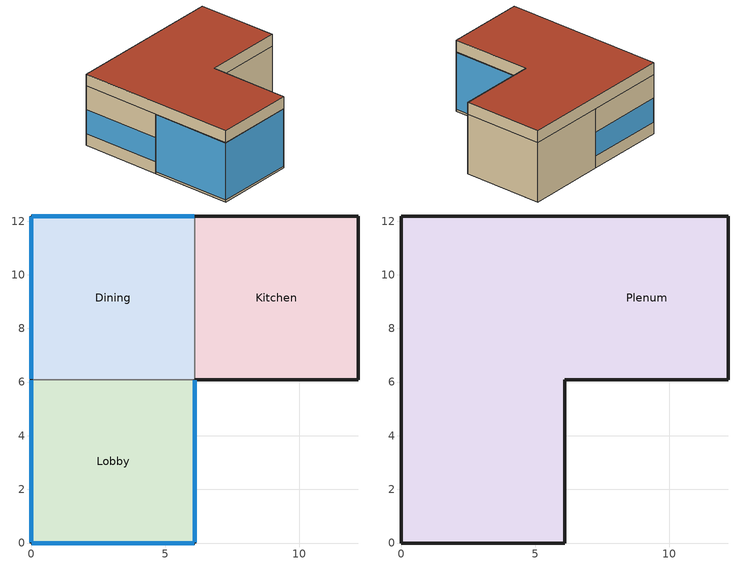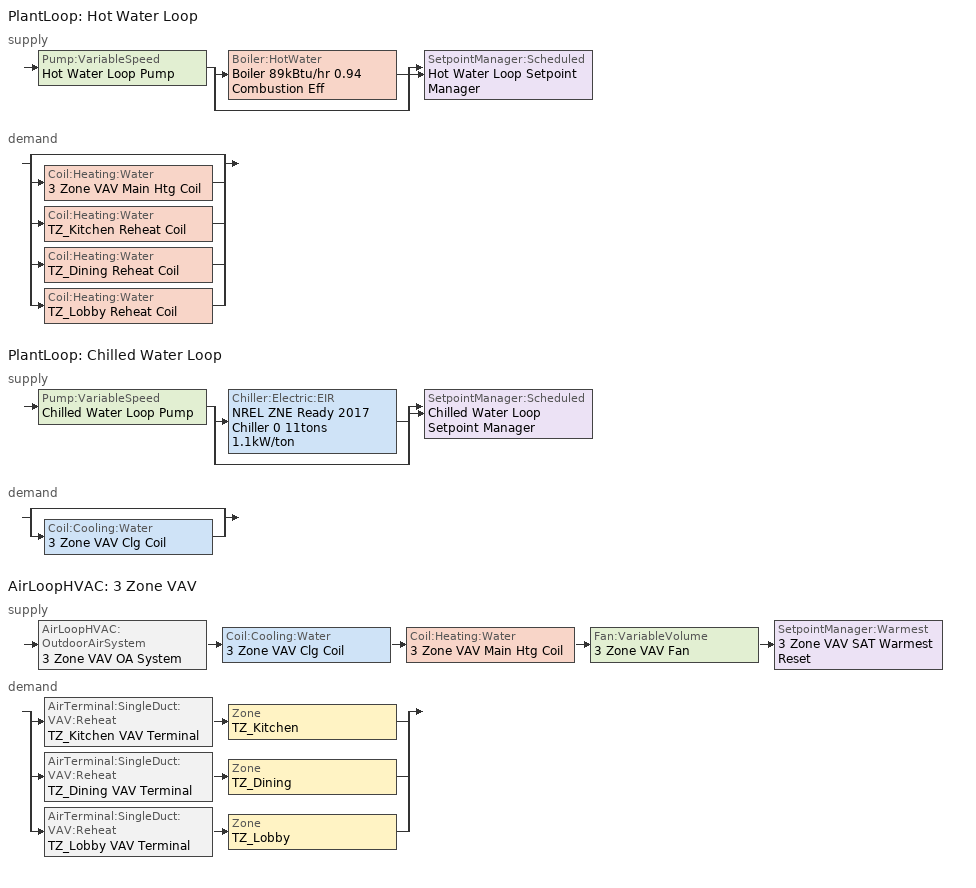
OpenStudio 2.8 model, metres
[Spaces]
Lobby
 floor ground: 6.1,6.1 6.1,0 0,0 0,6.1 z0
 wall outside: 0,6.1 0,0 6.1,0 6.1,6.1 z0:4.57
 wall to Dining: 6.1,6.1 0,6.1 z0:4.57
 window: 0,6.07 0,0.03 / 0.03,0 6.07,0 / 6.1,0.03 6.1,6.07 z0.15:4.53
Dining
 floor ground: 6.1,12.19 6.1,6.1 0,6.1 0,12.19 z0
 wall outside: 6.1,12.19 0,12.19 0,6.1 z0:4.57
 wall to Kitchen: 6.1,6.1 6.1,12.19 z0:4.57
 window: 0,12.17 0,6.12 / 6.07,12.19 0.03,12.19 z0.91:2.76
Kitchen
 floor ground: 12.19,12.19 12.19,6.1 6.1,6.1 6.1,12.19 z0
 wall outside: 6.1,6.1 12.19,6.1 12.19,12.19 6.1,12.19 z0:4.57
Plenum
 floor to Kitchen: 12.19,12.19 12.19,6.1 6.1,6.1 6.1,12.19 z4.57
 floor to Lobby: 6.1,6.1 6.1,0 0,0 0,6.1 z4.57
 floor to Dining: 6.1,12.19 6.1,6.1 0,6.1 0,12.19 z4.57
 wall outside: 12.19,6.1 12.19,12.19 0,12.19 0,0 6.1,0 6.1,6.1 12.19,6.1 z4.57:5.49
 roof outside: 6.1,0 6.1,6.1 12.19,6.1 12.19,12.19 0,12.19 0,0 z5.49
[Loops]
PlantLoop 'Hot Water Loop'
 supply: Pump:VariableSpeed 'Hot Water Loop Pump' > split
  | Boiler:HotWater 'Boiler 89kBtu/hr 0.94 Combustion Eff'
  | bypass
  join > SetpointManager:Scheduled 'Hot Water Loop Setpoint Manager'
 demand: split
  | bypass
  | Coil:Heating:Water '3 Zone VAV Main Htg Coil'
  | Coil:Heating:Water 'TZ_Kitchen Reheat Coil'
  | Coil:Heating:Water 'TZ_Dining Reheat Coil'
  | Coil:Heating:Water 'TZ_Lobby Reheat Coil'
PlantLoop 'Chilled Water Loop'
 supply: Pump:VariableSpeed 'Chilled Water Loop Pump' > split
  | Chiller:Electric:EIR 'NREL ZNE Ready 2017    Chiller 0 11tons 1.1kW/ton'
  | bypass
  join > SetpointManager:Scheduled 'Chilled Water Loop Setpoint Manager'
 demand: split
  | bypass
  | Coil:Cooling:Water '3 Zone VAV Clg Coil'
AirLoopHVAC '3 Zone VAV'
 supply: AirLoopHVAC:OutdoorAirSystem '3 Zone VAV OA System' > Coil:Cooling:Water '3 Zone VAV Clg Coil' > Coil:Heating:Water '3 Zone VAV Main Htg Coil' > Fan:VariableVolume '3 Zone VAV Fan' > SetpointManager:Warmest '3 Zone VAV SAT Warmest Reset'
 demand: split
  | AirTerminal:SingleDuct:VAV:Reheat 'TZ_Kitchen VAV Terminal' > Zone 'TZ_Kitchen'
  | AirTerminal:SingleDuct:VAV:Reheat 'TZ_Dining VAV Terminal' > Zone 'TZ_Dining'
  | AirTerminal:SingleDuct:VAV:Reheat 'TZ_Lobby VAV Terminal' > Zone 'TZ_Lobby'
[Building]
GlassBox ASHRAE 169-2006-4A: Default Construction Set=189.1-2009 - CZ3 - Office 1; Standards Building Type=QuickServiceRestaurant
[Site]
Baltimore Blt Washngtn IntL: Latitude {deg}=39.17; Longitude {deg}=-76.68; Time Zone {hr}=-5; Elevation {m}=45
[ClimateZones]
Climate Zone Institution Name 1=ASHRAE; Climate Zone Document Name 1=ANSI/ASHRAE Standard 169; Climate Zone Document Year 1=2006; Climate Zone Value 1=4A; Climate Zone Institution Name 2=CEC; Climate Zone Document Name 2=California Climate Zone Descriptions; Climate Zone Document Year 2=1995
[SizingPeriod:DesignDay] Barometric Pressure {Pa}=100786; Sky Clearness=0; Rain Indicator=0; Snow Indicator=0; Day of Month=21; Daylight Saving Time Indicator=0; Dry-Bulb Temperature Range Modifier Type=DefaultMultipliers
Name | Maximum Dry-Bulb Temperature {C} | Daily Dry-Bulb Temperature Range {deltaC} | Humidity Indicating Conditions at Maximum Dry-Bulb | Wind Speed {m/s} | Wind Direction {deg} | Month | Day Type | Humidity Indicating Type | Solar Model Indicator | ASHRAE Taub | ASHRAE Taud
Baltimore Blt Washngtn IntL Ann Htg 99.6% Condns DB | -10.6 | 0 | -10.6 | 3.9 | 290 | 1 | WinterDesignDay | Wetbulb | ASHRAEClearSky
Baltimore Blt Washngtn IntL Ann Clg .4% Condns DB=>MWB | 34.4 | 10.4 | 23.9 | 4.6 | 280 | 7 | SummerDesignDay | Wetbulb | ASHRAETau | 0.552 | 1.769
Baltimore Blt Washngtn IntL Ann Clg .4% Condns WB=>MDB | 31.4 | 10.4 | 25.6 | 4.6 | 280 | 7 | SummerDesignDay | Wetbulb | ASHRAETau | 0.552 | 1.769
Baltimore Blt Washngtn IntL Ann Clg .4% Condns DP=>MDB | 27.8 | 10.4 | 24 | 4.6 | 280 | 7 | SummerDesignDay | Dewpoint | ASHRAETau | 0.552 | 1.769
Baltimore Blt Washngtn IntL Ann Clg .4% Condns Enth=>MDB | 31.7 | 10.4 | 78700 | 4.6 | 280 | 7 | SummerDesignDay | Enthalpy | ASHRAETau | 0.552 | 1.769
[Construction]
ExtSlabCarpet 4in ClimateZone 1-8: MAT-CC05 4 HW CONCRETE, CP02 CARPET PAD
Interior Floor: F16 Acoustic tile, F05 Ceiling air space resistance, M11 100mm lightweight concrete
Interior Wall: G01a 19mm gypsum board, F04 Wall air space resistance, G01a 19mm gypsum board
Interior Ceiling: M11 100mm lightweight concrete, F05 Ceiling air space resistance, F16 Acoustic tile
Exterior Door: F08 Metal surface, I01 25mm insulation board
Interior Window: Clear 3mm
Interior Door; Interior Partition: G05 25mm wood
ASHRAE 189.1-2009 ExtRoof IEAD ClimateZone 2-5: Roof Membrane, Roof Insulation [21], Metal Decking
ASHRAE 189.1-2009 ExtWall Mass ClimateZone 3: 1IN Stucco, 8IN Concrete HW, Wall Insulation [36], 1/2IN Gypsum
ASHRAE 189.1-2009 ExtWindow ClimateZone 3: Theoretical Glass [202]
[Material] Thermal Absorptance=0.9
Name | Roughness | Thickness {m} | Conductivity {W/m-K} | Density {kg/m3} | Specific Heat {J/kg-K} | Solar Absorptance | Visible Absorptance
MAT-CC05 4 HW CONCRETE | Rough | 0.1016 | 1.311 | 2240 | 836.8 | 0.85 | 0.85
1IN Stucco | Smooth | 0.0253 | 0.6918 | 1858 | 837 | 0.92 | 0.92
8IN Concrete HW | MediumRough | 0.2033 | 1.7296 | 2243 | 837 | 0.65 | 0.65
1/2IN Gypsum | Smooth | 0.0127 | 0.16 | 784.9 | 830 | 0.4 | 0.4
Roof Membrane | VeryRough | 0.0095 | 0.16 | 1121.29 | 1460 | 0.7 | 0.7
Metal Decking | MediumSmooth | 0.0015 | 45.006 | 7680 | 418.4 | 0.6 | 0.6
F16 Acoustic tile | MediumSmooth | 0.0191 | 0.06 | 368 | 590 | 0.3 | 0.3
M11 100mm lightweight concrete | MediumRough | 0.1016 | 0.53 | 1280 | 840 | 0.5 | 0.5
G01a 19mm gypsum board | MediumSmooth | 0.019 | 0.16 | 800 | 1090 | 0.4 | 0.4
F08 Metal surface | Smooth | 0.0008 | 45.28 | 7824 | 500 | 0.7 | 0.7
I01 25mm insulation board | MediumRough | 0.0254 | 0.03 | 43 | 1210 | 0.6 | 0.6
G05 25mm wood | MediumSmooth | 0.0254 | 0.15 | 608 | 1630 | 0.5 | 0.5
Roof Insulation [21] | MediumRough | 0.2105 | 0.049 | 265 | 836.8 | 0.7 | 0.7
Wall Insulation [36] | MediumRough | 0.0566 | 0.0432 | 91 | 837 | 0.5 | 0.5
[Material:NoMass]
CP02 CARPET PAD: Roughness=Smooth; Thermal Resistance {m2-K/W}=0.1; Thermal Absorptance=0.9; Solar Absorptance=0.8; Visible Absorptance=0.8
[Material:AirGap]
Name | Thermal Resistance {m2-K/W}
F05 Ceiling air space resistance | 0.18
F04 Wall air space resistance | 0.15
[WindowMaterial:Glazing] Optical Data Type=SpectralAverage; Thickness {m}=0.003; Back Side Solar Reflectance at Normal Incidence=0; Back Side Visible Reflectance at Normal Incidence=0; Infrared Transmittance at Normal Incidence=0; Dirt Correction Factor for Solar and Visible Transmittance=1; Solar Diffusing=No
Name | Solar Transmittance at Normal Incidence | Front Side Solar Reflectance at Normal Incidence | Visible Transmittance at Normal Incidence | Front Side Visible Reflectance at Normal Incidence | Front Side Infrared Hemispherical Emissivity | Back Side Infrared Hemispherical Emissivity | Conductivity {W/m-K}
Clear 3mm | 0.837 | 0.075 | 0.898 | 0.081 | 0.84 | 0.84 | 0.9
Theoretical Glass [202] | 0.2325 | 0.7175 | 0.3192 | 0.6308 | 0.9 | 0.9 | 0.0192
[WindowMaterial:Blind]
Window Material Blind 1: Slat Width {m}=0.025; Slat Separation {m}=0.01875; Front Side Slat Beam Solar Reflectance=0.5; Back Side Slat Beam Solar Reflectance=0.5; Front Side Slat Diffuse Solar Reflectance=0.5; Back Side Slat Diffuse Solar Reflectance=0.5; Slat Beam Visible Transmittance=0
[DefaultConstructionSet]
189.1-2009 - CZ3 - Office 1: Default Exterior Surface Constructions=Default Surface Constructions 22; Default Interior Surface Constructions=Default Surface Constructions 23; Default Ground Contact Surface Constructions=Default Surface Constructions 24; Default Exterior SubSurface Constructions=Default Sub Surface Constructions 15; Default Interior SubSurface Constructions=Default Sub Surface Constructions 16; Interior Partition Construction=Interior Partition
[DefaultSurfaceConstructions]
Name | Floor Construction | Wall Construction | Roof Ceiling Construction
Default Surface Constructions 22 | ExtSlabCarpet 4in ClimateZone 1-8 | ASHRAE 189.1-2009 ExtWall Mass ClimateZone 3 | ASHRAE 189.1-2009 ExtRoof IEAD ClimateZone 2-5
Default Surface Constructions 23 | Interior Floor | Interior Wall | Interior Ceiling
Default Surface Constructions 24 | ExtSlabCarpet 4in ClimateZone 1-8 | ExtSlabCarpet 4in ClimateZone 1-8 | ExtSlabCarpet 4in ClimateZone 1-8
[DefaultSubSurfaceConstructions]
Name | Fixed Window Construction | Operable Window Construction | Door Construction | Tubular Daylight Dome Construction | Tubular Daylight Diffuser Construction
Default Sub Surface Constructions 15 | ASHRAE 189.1-2009 ExtWindow ClimateZone 3 | ASHRAE 189.1-2009 ExtWindow ClimateZone 3 | Exterior Door | Interior Window | Interior Window
Default Sub Surface Constructions 16 | Interior Window | Interior Window | Interior Door
[DesignSpecification:OutdoorAir] Outdoor Air Method=Sum
Name | Outdoor Air Flow per Person {m3/s-person}
189.1-2009 - Office - Lobby - CZ4-8 Ventilation; 189.1-2009 - QckSrvRest - Kitchen - CZ4-8 Ventilation | 0.00707921
189.1-2009 - QckSrvRest - Dining - CZ4-8 Ventilation | 0.00943895
[ThermostatSetpoint:DualSetpoint]
Name | Heating Setpoint Temperature Schedule | Cooling Setpoint Temperature Schedule
Thermostat Setpoint Dual Setpoint 1; Thermostat Setpoint Dual Setpoint 2 | QuickServiceRestaurant HtgSetp | QuickServiceRestaurant ClgSetp
Thermostat Setpoint Dual Setpoint 3 | Medium Office HtgSetp | Medium Office ClgSetp
[SpaceType]
Name | Default Schedule Set | Design Specification Outdoor Air Object | Standards Building Type | Standards Space Type
189.1-2009 - Office - Lobby - CZ4-8 | 189.1-2009 - Office - Lobby - CZ4-8 Schedule Set | 189.1-2009 - Office - Lobby - CZ4-8 Ventilation | Office | Lobby
189.1-2009 - QckSrvRest - Dining - CZ4-8 | 189.1-2009 - QckSrvRest - Dining - CZ4-8 Schedule Set | 189.1-2009 - QckSrvRest - Dining - CZ4-8 Ventilation | QuickServiceRestaurant | Dining
189.1-2009 - QckSrvRest - Kitchen - CZ4-8 | 189.1-2009 - QckSrvRest - Kitchen - CZ4-8 Schedule Set | 189.1-2009 - QckSrvRest - Kitchen - CZ4-8 Ventilation | QuickServiceRestaurant | Kitchen
Plenum Space Type
[DefaultScheduleSet]
Name | Number of People Schedule | People Activity Level Schedule | Lighting Schedule | Electric Equipment Schedule | Infiltration Schedule | Gas Equipment Schedule
189.1-2009 - Office - Lobby - CZ4-8 Schedule Set | Office Misc Occ | Office Activity | Office Bldg Light | Office Bldg Equip | Office Infil Quarter On
189.1-2009 - QckSrvRest - Dining - CZ4-8 Schedule Set | QuickServiceRestaurant Bldg Occ | QuickServiceRestaurant Activity | QuickServiceRestaurant Bldg Light | QuickServiceRestaurant Bldg Equip | QuickServiceRestaurant Infil Half On
189.1-2009 - QckSrvRest - Kitchen - CZ4-8 Schedule Set | QuickServiceRestaurant Bldg Occ | QuickServiceRestaurant Activity | QuickServiceRestaurant Bldg Light | QuickServiceRestaurant Bldg Equip | QuickServiceRestaurant Infil Half On | QuickServiceRestaurant Gas Equip
[Lights:Definition] Design Level Calculation Method=Watts/Area
Name | Watts per Space Floor Area {W/m2}
189.1-2009 - Office - Lobby - CZ4-8 Lights Definition | 12.5938
189.1-2009 - QckSrvRest - Dining - CZ4-8 Lights Definition | 20.3438
189.1-2009 - QckSrvRest - Kitchen - CZ4-8 Lights Definition | 11.625
[Lights]
Name | Lights Definition | Space or SpaceType | Fraction Replaceable
189.1-2009 - Office - Lobby - CZ4-8 Lights | 189.1-2009 - Office - Lobby - CZ4-8 Lights Definition | 189.1-2009 - Office - Lobby - CZ4-8
189.1-2009 - QckSrvRest - Dining - CZ4-8 Lights | 189.1-2009 - QckSrvRest - Dining - CZ4-8 Lights Definition | 189.1-2009 - QckSrvRest - Dining - CZ4-8 | 1
189.1-2009 - QckSrvRest - Kitchen - CZ4-8 Lights | 189.1-2009 - QckSrvRest - Kitchen - CZ4-8 Lights Definition | 189.1-2009 - QckSrvRest - Kitchen - CZ4-8 | 1
[People:Definition] Number of People Calculation Method=People/Area; Fraction Radiant=0.3
Name | People per Space Floor Area {person/m2}
189.1-2009 - Office - Lobby - CZ4-8 People Definition | 0.107639
189.1-2009 - QckSrvRest - Dining - CZ4-8 People Definition | 0.721182
189.1-2009 - QckSrvRest - Kitchen - CZ4-8 People Definition | 0.0538196
[People]
Name | People Definition | Space or SpaceType | Multiplier
189.1-2009 - Office - Lobby - CZ4-8 People | 189.1-2009 - Office - Lobby - CZ4-8 People Definition | 189.1-2009 - Office - Lobby - CZ4-8
189.1-2009 - QckSrvRest - Dining - CZ4-8 People | 189.1-2009 - QckSrvRest - Dining - CZ4-8 People Definition | 189.1-2009 - QckSrvRest - Dining - CZ4-8 | 1
189.1-2009 - QckSrvRest - Kitchen - CZ4-8 People | 189.1-2009 - QckSrvRest - Kitchen - CZ4-8 People Definition | 189.1-2009 - QckSrvRest - Kitchen - CZ4-8 | 1
[SpaceInfiltration:DesignFlowRate] Design Flow Rate Calculation Method=Flow/ExteriorArea; Flow per Exterior Surface Area {m3/s-m2}=0.000226568
Name | Space or SpaceType
189.1-2009 - Office - Lobby - CZ4-8 Infiltration | 189.1-2009 - Office - Lobby - CZ4-8
189.1-2009 - QckSrvRest - Dining - CZ4-8 Infiltration | 189.1-2009 - QckSrvRest - Dining - CZ4-8
189.1-2009 - QckSrvRest - Kitchen - CZ4-8 Infiltration | 189.1-2009 - QckSrvRest - Kitchen - CZ4-8
[ElectricEquipment:Definition] Design Level Calculation Method=Watts/Area
Name | Watts per Space Floor Area {W/m2}
189.1-2009 - Office - Lobby - CZ4-8 Electric Equipment Definition | 0.753474
189.1-2009 - QckSrvRest - Dining - CZ4-8 Electric Equipment Definition | 94.0766
189.1-2009 - QckSrvRest - Kitchen - CZ4-8 Electric Equipment Definition | 219.584
[ElectricEquipment]
Name | Electric Equipment Definition | Space or SpaceType
189.1-2009 - Office - Lobby - CZ4-8 Electric Equipment | 189.1-2009 - Office - Lobby - CZ4-8 Electric Equipment Definition | 189.1-2009 - Office - Lobby - CZ4-8
189.1-2009 - QckSrvRest - Dining - CZ4-8 Electric Equipment | 189.1-2009 - QckSrvRest - Dining - CZ4-8 Electric Equipment Definition | 189.1-2009 - QckSrvRest - Dining - CZ4-8
189.1-2009 - QckSrvRest - Kitchen - CZ4-8 Electric Equipment | 189.1-2009 - QckSrvRest - Kitchen - CZ4-8 Electric Equipment Definition | 189.1-2009 - QckSrvRest - Kitchen - CZ4-8
[ShadingControl]
Shading Control 1: Shading Type=InteriorBlind; Shading Device Material=Window Material Blind 1
[BuildingStory] Nominal Z Coordinate {m}=0
Name | Nominal Floor to Floor Height {m}
Building Story 1 | 4.572
Building Story 2 | 0.9144
[Space]
Name | Space Type | Building Story | Thermal Zone | Part of Total Floor Area
Lobby | 189.1-2009 - Office - Lobby - CZ4-8 | Building Story 1 | TZ_Lobby
Dining | 189.1-2009 - QckSrvRest - Dining - CZ4-8 | Building Story 1 | TZ_Dining
Kitchen | 189.1-2009 - QckSrvRest - Kitchen - CZ4-8 | Building Story 1 | TZ_Kitchen
Plenum | Plenum Space Type | Building Story 2 | TZ_Plenum | No
[GasEquipment:Definition]
189.1-2009 - QckSrvRest - Kitchen - CZ4-8 Gas Equipment Definition: Design Level Calculation Method=Watts/Area; Watts per Space Floor Area {W/m2}=941.961
[GasEquipment]
189.1-2009 - QckSrvRest - Kitchen - CZ4-8 Gas Equipment: Gas Equipment Definition=189.1-2009 - QckSrvRest - Kitchen - CZ4-8 Gas Equipment Definition; Space or SpaceType=189.1-2009 - QckSrvRest - Kitchen - CZ4-8
[ThermalZone] Use Ideal Air Loads=No
Name | Thermostat
TZ_Plenum
TZ_Lobby | Thermostat Setpoint Dual Setpoint 3
TZ_Dining | Thermostat Setpoint Dual Setpoint 1
TZ_Kitchen | Thermostat Setpoint Dual Setpoint 2
[Sizing:Zone] Zone Cooling Design Supply Air Temperature Input Method=SupplyAirTemperature; Zone Cooling Design Supply Air Temperature Difference {deltaC}=11.11; Zone Heating Design Supply Air Temperature Input Method=SupplyAirTemperature; Zone Heating Design Supply Air Temperature {C}=40; Zone Heating Design Supply Air Temperature Difference {deltaC}=11.11; Zone Cooling Design Supply Air Humidity Ratio {kg-H2O/kg-air}=0.0085; Zone Heating Design Supply Air Humidity Ratio {kg-H2O/kg-air}=0.008; Heating Design Air Flow Method=DesignDay; Account for Dedicated Outdoor Air System=No; Dedicated Outdoor Air System Control Strategy=NeutralSupplyAir; Dedicated Outdoor Air Low Setpoint Temperature for Design {C}=autosize; Dedicated Outdoor Air High Setpoint Temperature for Design {C}=autosize
Name | Zone Cooling Design Supply Air Temperature {C} | Cooling Design Air Flow Method
TZ_Plenum | 14 | DesignDay
TZ_Lobby; TZ_Dining; TZ_Kitchen | 12.7778 | DesignDayWithLimit
[Zone equipment]
TZ_Lobby: TZ_Lobby VAV Terminal
TZ_Dining: TZ_Dining VAV Terminal
TZ_Kitchen: TZ_Kitchen VAV Terminal
[PlantLoop] Glycol Concentration=0; Plant Loop Volume {m3}=Autocalculate; Load Distribution Scheme=Optimal
Name | Fluid Type | Minimum Loop Temperature {C} | Maximum Loop Temperature {C}
Hot Water Loop | Water | 10
Chilled Water Loop |  | 1 | 40
[Sizing:Plant] Sizing Option=NonCoincident; Zone Timesteps in Averaging Window=1; Coincident Sizing Factor Mode=None
Name | Loop Type | Design Loop Exit Temperature {C} | Loop Design Temperature Difference {deltaC}
Hot Water Loop | Heating | 48.8889 | 11.1111
Chilled Water Loop | Cooling | 6.66667 | 5.61111
[SetpointManager:Scheduled] Control Variable=Temperature
Name | Schedule | Setpoint Node or NodeList
Hot Water Loop Setpoint Manager | Hot Water Loop Temp - 120F | Hot Water Loop Supply Outlet Node
Chilled Water Loop Setpoint Manager | Chilled Water Loop Temp - 44F | Chilled Water Loop Supply Outlet Node
[Pump:VariableSpeed] Motor Efficiency=0.855; Pump Control Type=Intermittent; Skin Loss Radiative Fraction=0.5; Design Power Sizing Method=PowerPerFlowPerPressure; Design Electric Power per Unit Flow Rate {W/(m3/s)}=348701.1; Design Shaft Power per Unit Flow Rate per Unit Head {W-s/m3-Pa}=1.28205; Design Minimum Flow Rate Fraction=0
Name | Rated Pump Head {Pa} | Fraction of Motor Inefficiencies to Fluid Stream | Coefficient 1 of the Part Load Performance Curve | Coefficient 2 of the Part Load Performance Curve | Coefficient 3 of the Part Load Performance Curve | Coefficient 4 of the Part Load Performance Curve
Hot Water Loop Pump | 200841
Chilled Water Loop Pump | 232553 | 0 | 0 | 1 | 0 | 0
[Boiler:HotWater]
Boiler 89kBtu/hr 0.94 Combustion Eff: Fuel Type=NaturalGas; Nominal Thermal Efficiency=0.933; Efficiency Curve Temperature Evaluation Variable=LeavingBoiler; Normalized Boiler Efficiency Curve=Boiler with Minimum Turndown; Design Water Outlet Temperature {C}=48.8889; Minimum Part Load Ratio=0; Maximum Part Load Ratio=1.2; Optimum Part Load Ratio=1; Water Outlet Upper Temperature Limit {C}=95; Boiler Flow Mode=LeavingSetpointModulated; Parasitic Electric Load {W}=0; Sizing Factor=1
[Chiller:Electric:EIR]
NREL ZNE Ready 2017    Chiller 0 11tons 1.1kW/ton: Reference Capacity {W}=Autosize; Reference COP {W/W}=3.28845; Reference Leaving Chilled Water Temperature {C}=6.66667; Reference Entering Condenser Fluid Temperature {C}=35; Cooling Capacity Function of Temperature Curve=AirCooled_Chiller_2010_PathA_CAPFT; Electric Input to Cooling Output Ratio Function of Temperature Curve=AirCooled_Chiller_2010_PathA_EIRFT; Electric Input to Cooling Output Ratio Function of Part Load Ratio Curve=AirCooled_Chiller_AllCapacities_2004_2010_EIRFPLR; Minimum Part Load Ratio=0.15; Maximum Part Load Ratio=1; Optimum Part Load Ratio=1; Minimum Unloading Ratio=0.25; Condenser Type=AirCooled; Leaving Chilled Water Lower Temperature Limit {C}=2.22222; Chiller Flow Mode=ConstantFlow; Design Heat Recovery Water Flow Rate {m3/s}=0; Sizing Factor=1; Basin Heater Capacity {W/K}=0; Basin Heater Setpoint Temperature {C}=10
[AirLoopHVAC]
3 Zone VAV: Availability Schedule=3 Zone VAV Occ Sch; Design Supply Air Flow Rate {m3/s}=AutoSize
[Sizing:System]
3 Zone VAV: Type of Load to Size On=Sensible; Design Outdoor Air Flow Rate {m3/s}=Autosize; Central Heating Maximum System Air Flow Ratio=0.3; Preheat Design Temperature {C}=7.22222; Preheat Design Humidity Ratio {kg-H2O/kg-Air}=0.008; Precool Design Temperature {C}=12.7778; Precool Design Humidity Ratio {kg-H2O/kg-Air}=0.008; Central Cooling Design Supply Air Temperature {C}=12.7778; Central Heating Design Supply Air Temperature {C}=12.7778; Sizing Option=Coincident; 100% Outdoor Air in Cooling=No; 100% Outdoor Air in Heating=No; Central Cooling Design Supply Air Humidity Ratio {kg-H2O/kg-Air}=0.0085; Central Heating Design Supply Air Humidity Ratio {kg-H2O/kg-Air}=0.008; Cooling Design Air Flow Method=DesignDay; Cooling Design Air Flow Rate {m3/s}=0; Heating Design Air Flow Method=DesignDay; Heating Design Air Flow Rate {m3/s}=0; System Outdoor Air Method=ZoneSum; Zone Maximum Outdoor Air Fraction=1; Cooling Supply Air Flow Rate Per Floor Area {m3/s-m2}=0.00996765; Cooling Fraction of Autosized Cooling Supply Air Flow Rate=1; Cooling Supply Air Flow Rate Per Unit Cooling Capacity {m3/s-W}=3.94755e-05; Heating Supply Air Flow Rate Per Floor Area {m3/s-m2}=0.00996765; Heating Fraction of Autosized Heating Supply Air Flow Rate=1; Heating Fraction of Autosized Cooling Supply Air Flow Rate=1; Heating Supply Air Flow Rate Per Unit Heating Capacity {m3/s-W}=3.15882e-05; Cooling Design Capacity Method=CoolingDesignCapacity; Cooling Design Capacity {W}=autosize; Cooling Design Capacity Per Floor Area {W/m2}=234.7; Fraction of Autosized Cooling Design Capacity=1; Heating Design Capacity Method=HeatingDesignCapacity; Heating Design Capacity {W}=autosize; Heating Design Capacity Per Floor Area {W/m2}=157; Fraction of Autosized Heating Design Capacity=1; Central Cooling Capacity Control Method=OnOff
[Fan:VariableVolume]
3 Zone VAV Fan: Availability Schedule=Always On Discrete; Fan Total Efficiency=0.616556; Pressure Rise {Pa}=996.356; Maximum Flow Rate {m3/s}=Autosize; Fan Power Minimum Flow Rate Input Method=Fraction; Fan Power Minimum Flow Fraction=0.25; Fan Power Minimum Air Flow Rate {m3/s}=0; Motor Efficiency=0.895; Motor In Airstream Fraction=1; Fan Power Coefficient 1=0.0407599; Fan Power Coefficient 2=0.088045; Fan Power Coefficient 3=-0.0729261; Fan Power Coefficient 4=0.94374; Fan Power Coefficient 5=0
[Coil:Heating:Water] Availability Schedule=Always On Discrete; Rated Inlet Water Temperature {C}=48.8889; Rated Outlet Water Temperature {C}=37.7778
Name | Rated Inlet Air Temperature {C} | Rated Outlet Air Temperature {C}
3 Zone VAV Main Htg Coil | 7.22222 | 12.7778
TZ_Kitchen Reheat Coil; TZ_Dining Reheat Coil; TZ_Lobby Reheat Coil | 12.7778 | 40
[Controller:WaterCoil] Minimum Actuated Flow {m3/s}=0
Name | Water Coil | Action | Controller Convergence Tolerance {deltaC}
3 Zone VAV Main Htg Coil Controller | 3 Zone VAV Main Htg Coil | Normal | 0.1
3 Zone VAV Clg Coil Controller | 3 Zone VAV Clg Coil | Reverse
TZ_Kitchen Reheat Coil Controller | TZ_Kitchen Reheat Coil | Normal | 0.1
TZ_Dining Reheat Coil Controller | TZ_Dining Reheat Coil | Normal | 0.1
TZ_Lobby Reheat Coil Controller | TZ_Lobby Reheat Coil | Normal | 0.1
[Coil:Cooling:Water]
3 Zone VAV Clg Coil: Availability Schedule=Always On Discrete; Design Inlet Water Temperature {C}=Autosize; Heat Exchanger Configuration=CrossFlow
[Controller:OutdoorAir]
3 Zone VAV OA Controller: Minimum Outdoor Air Flow Rate {m3/s}=0; Maximum Outdoor Air Flow Rate {m3/s}=Autosize; Economizer Control Type=DifferentialEnthalpy; Economizer Control Action Type=ModulateFlow; Lockout Type=NoLockout; Minimum Limit Type=FixedMinimum; Minimum Outdoor Air Schedule=3 Zone VAV Occ Sch; Controller Mechanical Ventilation=3 Zone VAV Vent Controller; High Humidity Control=No; Heat Recovery Bypass Control Type=BypassWhenOAFlowGreaterThanMinimum
[Controller:MechanicalVentilation]
3 Zone VAV Vent Controller: Availability Schedule=Always On Discrete; Demand Controlled Ventilation=Yes; System Outdoor Air Method=ZoneSum
[AirLoopHVAC:OutdoorAirSystem]
3 Zone VAV OA System: Controller=3 Zone VAV OA Controller
[AvailabilityManager:NightCycle]
Availability Manager Night Cycle 1: Control Type=CycleOnAny; Thermostat Tolerance {deltaC}=1; Cycling Run Time {s}=1800
[AirTerminal:SingleDuct:VAV:Reheat] Availability Schedule=Always On Discrete; Maximum Air Flow Rate {m3/s}=AutoSize; Zone Minimum Air Flow Input Method=Constant; Constant Minimum Air Flow Fraction=0.1; Fixed Minimum Air Flow Rate {m3/s}=0; Maximum Hot Water or Steam Flow Rate {m3/s}=AutoSize; Minimum Hot Water or Steam Flow Rate {m3/s}=0; Convergence Tolerance=0.001; Damper Heating Action=ReverseWithLimits; Maximum Flow per Zone Floor Area During Reheat {m3/s-m2}=AutoSize; Maximum Flow Fraction During Reheat=0.5; Maximum Reheat Air Temperature {C}=40; Control For Outdoor Air=No
Name | Reheat Coil
TZ_Kitchen VAV Terminal | TZ_Kitchen Reheat Coil
TZ_Dining VAV Terminal | TZ_Dining Reheat Coil
TZ_Lobby VAV Terminal | TZ_Lobby Reheat Coil
[HeatExchanger:AirToAir:SensibleAndLatent]
3 Zone VAV ERV: Availability Schedule=Always On Discrete; Nominal Supply Air Flow Rate {m3/s}=autosize; Sensible Effectiveness at 100% Heating Air Flow=0.72; Latent Effectiveness at 100% Heating Air Flow=0.72; Sensible Effectiveness at 75% Heating Air Flow=0.72; Latent Effectiveness at 75% Heating Air Flow=0.72; Sensible Effectiveness at 100% Cooling Air Flow=0.72; Latent Effectiveness at 100% Cooling Air Flow=0.72; Sensible Effectiveness at 75% Cooling Air Flow=0.72; Latent Effectiveness at 75% Cooling Air Flow=0.72; Nominal Electric Power {W}=261.978; Supply Air Outlet Temperature Control=No; Heat Exchanger Type=Rotary; Frost Control Type=ExhaustOnly; Threshold Temperature {C}=-23.3; Initial Defrost Time Fraction=0.167; Rate of Defrost Time Fraction Increase {1/K}=1.44; Economizer Lockout=Yes
[SetpointManager:OutdoorAirPretreat]
Setpoint Manager Outdoor Air Pretreat 1: Minimum Setpoint Temperature {C}=-99; Maximum Setpoint Temperature {C}=99; Minimum Setpoint Humidity Ratio {kgWater/kgDryAir}=1e-05; Maximum Setpoint Humidity Ratio {kgWater/kgDryAir}=1
[SetpointManager:Warmest]
3 Zone VAV SAT Warmest Reset: Control Variable=Temperature; Minimum Setpoint Temperature {C}=12.7778; Maximum Setpoint Temperature {C}=15.5556; Strategy=MaximumTemperature; Setpoint Node or NodeList=3 Zone VAV Supply Outlet Node
[EnergyManagementSystem:Sensor]
OAT: Output Variable or Output Meter Index Key=Environment; Output Variable or Output Meter=Site Outdoor Air Drybulb Temperature
[EnergyManagementSystem:Actuator] Actuated Component Type=Schedule:Year; Actuated Component Control Type=Schedule Value
Name | Actuated Component
SYS3ZoneVAVHtgSch0 | QuickServiceRestaurant HtgSetp
SYS3ZoneVAVClgSch0 | QuickServiceRestaurant ClgSetp
SYS3ZoneVAVHtgSch1 | Medium Office HtgSetp
SYS3ZoneVAVClgSch1 | Medium Office ClgSetp
[EnergyManagementSystem:Program]
SYS3ZoneVAVOptimumStartProg0: IF DaylightSavings==0 && DayOfWeek>1 && Hour==5 && OAT<23.9 && OAT>1.7; SET SYS3ZoneVAVClgSch0 = 29.4; SET SYS3ZoneVAVHtgSch0 = 15.6; ELSEIF DaylightSavings==0 && DayOfWeek==1 && Hour==7 && OAT<23.9 && OAT>1.7; SET SYS3ZoneVAVClgSch0 = 29.4; SET SYS3ZoneVAVHtgSch0 = 15.6; ELSEIF DaylightSavings==1 && DayOfWeek>1 && Hour==4 && OAT<23.9 && OAT>1.7; SET SYS3ZoneVAVClgSch0 = 29.4; SET SYS3ZoneVAVHtgSch0 = 15.6; ELSEIF DaylightSavings==1 && DayOfWeek==1 && Hour==6 && OAT<23.9 && OAT>1.7; SET SYS3ZoneVAVClgSch0 = 29.4; SET SYS3ZoneVAVHtgSch0 = 15.6; ELSE; SET SYS3ZoneVAVClgSch0 = NULL; SET SYS3ZoneVAVHtgSch0 = NULL; ENDIF
SYS3ZoneVAVOptimumStartProg1: IF DaylightSavings==0 && DayOfWeek>1 && Hour==5 && OAT<23.9 && OAT>1.7; SET SYS3ZoneVAVClgSch1 = 29.4; SET SYS3ZoneVAVHtgSch1 = 15.6; ELSEIF DaylightSavings==0 && DayOfWeek==1 && Hour==7 && OAT<23.9 && OAT>1.7; SET SYS3ZoneVAVClgSch1 = 29.4; SET SYS3ZoneVAVHtgSch1 = 15.6; ELSEIF DaylightSavings==1 && DayOfWeek>1 && Hour==4 && OAT<23.9 && OAT>1.7; SET SYS3ZoneVAVClgSch1 = 29.4; SET SYS3ZoneVAVHtgSch1 = 15.6; ELSEIF DaylightSavings==1 && DayOfWeek==1 && Hour==6 && OAT<23.9 && OAT>1.7; SET SYS3ZoneVAVClgSch1 = 29.4; SET SYS3ZoneVAVHtgSch1 = 15.6; ELSE; SET SYS3ZoneVAVClgSch1 = NULL; SET SYS3ZoneVAVHtgSch1 = NULL; ENDIF
[EnergyManagementSystem:ProgramCallingManager]
SYS3ZoneVAVOptimumStartCallingManager0: BeginTimestepBeforePredictor; SYS3ZoneVAVOptimumStartProg0
SYS3ZoneVAVOptimumStartCallingManager1: BeginTimestepBeforePredictor; SYS3ZoneVAVOptimumStartProg1
[Schedule:Ruleset]
Name | Default Day Schedule | Summer Design Day Schedule | Winter Design Day Schedule
Office Bldg Light | Office Bldg Light Default Schedule | Office Bldg Light Summer Design Day | Office Bldg Light Winter Design Day
Office Misc Occ | Office Bldg Occ Default Schedule 1 | Office Bldg Occ Summer Design Day 1 | Office Bldg Occ Winter Design Day 1
Office Activity | Office Activity Default Schedule | Office Activity Summer Design Day | Office Activity Winter Design Day
Office Infil Quarter On | Office Infil Quarter On Default Schedule | Office Infil Quarter On Summer Design Day | Office Infil Quarter On Winter Design Day
Office Bldg Equip | Office Bldg Equip Default Schedule | Office Bldg Equip Summer Design Day | Office Bldg Equip Winter Design Day
Medium Office HtgSetp | Medium Office HtgSetp Default Schedule | Medium Office HtgSetp Summer Design Day | Medium Office HtgSetp Winter Design Day
Medium Office ClgSetp | Medium Office ClgSetp Default Schedule | Medium Office ClgSetp Summer Design Day | Medium Office ClgSetp Winter Design Day
QuickServiceRestaurant Bldg Light | QuickServiceRestaurant Bldg Light Default Schedule | QuickServiceRestaurant Bldg Light Summer Design Day | QuickServiceRestaurant Bldg Light Winter Design Day
QuickServiceRestaurant Bldg Occ | QuickServiceRestaurant Bldg Occ Default Schedule | QuickServiceRestaurant Bldg Occ Summer Design Day | QuickServiceRestaurant Bldg Occ Winter Design Day
QuickServiceRestaurant Activity | QuickServiceRestaurant Activity Default Schedule | QuickServiceRestaurant Activity Summer Design Day | QuickServiceRestaurant Activity Winter Design Day
QuickServiceRestaurant Infil Half On | QuickServiceRestaurant Infil Half On Default Schedule | QuickServiceRestaurant Infil Half On Summer Design Day | QuickServiceRestaurant Infil Half On Winter Design Day
QuickServiceRestaurant Bldg Equip | QuickServiceRestaurant Bldg Equip Default Schedule | QuickServiceRestaurant Bldg Equip Summer Design Day | QuickServiceRestaurant Bldg Equip Winter Design Day
QuickServiceRestaurant HtgSetp | QuickServiceRestaurant HtgSetp Default Schedule | QuickServiceRestaurant HtgSetp Summer Design Day | QuickServiceRestaurant HtgSetp Winter Design Day
QuickServiceRestaurant ClgSetp | QuickServiceRestaurant ClgSetp Default Schedule | QuickServiceRestaurant ClgSetp Summer Design Day | QuickServiceRestaurant ClgSetp Winter Design Day
QuickServiceRestaurant Gas Equip | QuickServiceRestaurant Gas Equip Default Schedule | QuickServiceRestaurant Gas Equip Summer Design Day | QuickServiceRestaurant Gas Equip Winter Design Day
Hot Water Loop Temp - 120F | Hot Water Loop Temp - 120F Default
Chilled Water Loop Temp - 44F | Chilled Water Loop Temp - 44F Default
3 Zone VAV Occ Sch | 3 Zone VAV Occ Sch Default | 3 Zone VAV Occ Sch Summer Design Day | 3 Zone VAV Occ Sch Winter Design Day
[Schedule:Day]
Office Bldg Light Default Schedule: 5, 0, 0.05, 7, 0, 0.1, 8, 0, 0.3, 17, 0, 0.9, 18, 0, 0.7, 20, 0, 0.5, 22, 0, 0.3, 23, 0, 0.1, 24, 0, 0.05
Office Bldg Light Summer Design Day; Office Infil Quarter On Rule 1 Day Schedule; Office Bldg Equip Summer Design Day; QuickServiceRestaurant Bldg Light Summer Design Day; QuickServiceRestaurant Bldg Occ Summer Design Day; 3 Zone VAV Occ Sch Default; 3 Zone VAV Occ Sch Winter Design Day; 3 Zone VAV Occ Sch Summer Design Day: 24, 0, 1
Office Bldg Light Winter Design Day; Office Bldg Occ Winter Design Day 1; Office Bldg Occ Rule 1 Day Schedule 1; Office Bldg Equip Winter Design Day; QuickServiceRestaurant Bldg Light Winter Design Day; QuickServiceRestaurant Bldg Occ Winter Design Day; QuickServiceRestaurant Bldg Equip Winter Design Day; QuickServiceRestaurant Gas Equip Winter Design Day: 24, 0, 0
Office Bldg Light Rule 1 Day Schedule: 24, 0, 0.05
Office Bldg Light Rule 2 Day Schedule: 6, 0, 0.05, 8, 0, 0.1, 14, 0, 0.5, 17, 0, 0.15, 24, 0, 0.05
Office Bldg Occ Default Schedule 1: 6, 0, 0, 7, 0, 0.1, 8, 0, 0.2, 20, 0, 0.4, 22, 0, 0.1, 24, 0, 0.05
Office Bldg Occ Summer Design Day 1: 6, 0, 0, 22, 0, 1, 24, 0, 0.05
Office Bldg Occ Rule 2 Day Schedule 1: 6, 0, 0, 8, 0, 0.1, 14, 0, 0.25, 17, 0, 0.1, 24, 0, 0
Office Activity Default Schedule; Office Activity Summer Design Day; Office Activity Winter Design Day: 24, 0, 132
Office Infil Quarter On Default Schedule; Office Infil Quarter On Summer Design Day: 6, 0, 1, 22, 0, 0.25, 24, 0, 1
Office Infil Quarter On Winter Design Day; Office Infil Quarter On Rule 2 Day Schedule: 6, 0, 1, 18, 0, 0.25, 24, 0, 1
Office Bldg Equip Default Schedule: 8, 0, 0.4, 12, 0, 0.9, 13, 0, 0.8, 17, 0, 0.9, 18, 0, 0.8, 20, 0, 0.6, 22, 0, 0.5, 24, 0, 0.4
Office Bldg Equip Rule 1 Day Schedule: 24, 0, 0.3
Office Bldg Equip Rule 2 Day Schedule: 6, 0, 0.3, 8, 0, 0.4, 14, 0, 0.5, 17, 0, 0.35, 24, 0, 0.3
Medium Office HtgSetp Default Schedule: 6, 0, 15.6, 22, 0, 21, 24, 0, 15.6
Medium Office HtgSetp Summer Design Day; Medium Office HtgSetp Rule 1 Day Schedule; QuickServiceRestaurant HtgSetp Summer Design Day: 24, 0, 15.6
Medium Office HtgSetp Winter Design Day; QuickServiceRestaurant HtgSetp Winter Design Day: 24, 0, 21
Medium Office HtgSetp Rule 2 Day Schedule: 6, 0, 15.6, 18, 0, 21, 24, 0, 15.6
Medium Office ClgSetp Default Schedule; Medium Office ClgSetp Summer Design Day: 6, 0, 26.7, 22, 0, 24, 24, 0, 26.7
Medium Office ClgSetp Winter Design Day; Medium Office ClgSetp Rule 1 Day Schedule: 24, 0, 26.7
Medium Office ClgSetp Rule 2 Day Schedule: 6, 0, 26.7, 18, 0, 24, 24, 0, 26.7
QuickServiceRestaurant Bldg Light Default Schedule: 1, 0, 0.45, 5, 0, 0.15, 6, 0, 0.45, 24, 0, 0.9
QuickServiceRestaurant Bldg Occ Default Schedule: 1, 0, 0.05, 5, 0, 0, 6, 0, 0.05, 7, 0, 0.1, 9, 0, 0.4, 10, 0, 0.3, 11, 0, 0.2, 12, 0, 0.5, 13, 0, 0.8, 14, 0, 0.7, 15, 0, 0.4, 16, 0, 0.2, 17, 0, 0.25, 18, 0, 0.5, 21, 0, 0.55, 22, 0, 0.5, 23, 0, 0.35, 24, 0, 0.2
QuickServiceRestaurant Bldg Occ Rule 1 Day Schedule: 1, 0, 0.05, 5, 0, 0, 7, 0, 0.05, 10, 0, 0.3, 11, 0, 0.2, 12, 0, 0.45, 13, 0, 0.6, 14, 0, 0.5, 15, 0, 0.35, 18, 0, 0.3, 21, 0, 0.55, 22, 0, 0.5, 23, 0, 0.35, 24, 0, 0.2
QuickServiceRestaurant Activity Default Schedule; QuickServiceRestaurant Activity Summer Design Day; QuickServiceRestaurant Activity Winter Design Day: 24, 0, 120
QuickServiceRestaurant Infil Half On Default Schedule; QuickServiceRestaurant Infil Half On Summer Design Day; QuickServiceRestaurant Infil Half On Winter Design Day; QuickServiceRestaurant Infil Half On Rule 1 Day Schedule; QuickServiceRestaurant Infil Half On Rule 2 Day Schedule: 5, 0, 1, 24, 0, 0.5
QuickServiceRestaurant Bldg Equip Default Schedule; QuickServiceRestaurant Bldg Equip Rule 1 Day Schedule: 6, 0, 0.1, 8, 0, 0.35, 10, 0, 0.25, 14, 0, 0.35, 17, 0, 0.25, 20, 0, 0.35, 24, 0, 0.25
QuickServiceRestaurant Bldg Equip Summer Design Day: 24, 0, 0.35
QuickServiceRestaurant HtgSetp Default Schedule: 1, 0, 21, 5, 0, 15.6, 24, 0, 21
QuickServiceRestaurant ClgSetp Default Schedule; QuickServiceRestaurant ClgSetp Summer Design Day: 1, 0, 24, 5, 0, 30, 24, 0, 24
QuickServiceRestaurant ClgSetp Winter Design Day: 24, 0, 30
QuickServiceRestaurant Gas Equip Default Schedule: 5, 0, 0.02, 6, 0, 0.03, 7, 0, 0.09, 8, 0, 0.14, 10, 0, 0.1, 11, 0, 0.22, 12, 0, 0.27, 13, 0, 0.24, 14, 0, 0.21, 15, 0, 0.14, 16, 0, 0.13, 17, 0, 0.15, 20, 0, 0.17, 21, 0, 0.15, 22, 0, 0.14, 23, 0, 0.12, 24, 0, 0.02
QuickServiceRestaurant Gas Equip Summer Design Day: 24, 0, 0.25
Hot Water Loop Temp - 120F Default: 24, 0, 48.8889
Chilled Water Loop Temp - 44F Default: 24, 0, 6.66667
3 Zone VAV Occ Sch Monday; 3 Zone VAV Occ Sch Tuesday; 3 Zone VAV Occ Sch Wednesday; 3 Zone VAV Occ Sch Thursday; 3 Zone VAV Occ Sch Friday; 3 Zone VAV Occ Sch Saturday; 3 Zone VAV Occ Sch Sunday: 7, 0, 0, 24, 0, 1
[Schedule:Rule] Date Specification Type=DateRange; Start Month=1; Start Day=1; End Month=12
Name | Schedule Ruleset | Rule Order | Day Schedule | Apply Sunday | Apply Monday | Apply Tuesday | Apply Wednesday | Apply Thursday | Apply Friday | Apply Saturday | End Day
Office Bldg Light Rule 1 | Office Bldg Light | 0 | Office Bldg Light Rule 1 Day Schedule | Yes | No | No | No | No | No | No | 31
Office Bldg Light Rule 2 | Office Bldg Light | 1 | Office Bldg Light Rule 2 Day Schedule | No | No | No | No | No | No | Yes | 31
Office Misc Occ Rule 1 | Office Misc Occ | 0 | Office Bldg Occ Rule 1 Day Schedule 1 | Yes | No | No | No | No | No | No | 31
Office Misc Occ Rule 2 | Office Misc Occ | 1 | Office Bldg Occ Rule 2 Day Schedule 1 | No | No | No | No | No | No | Yes | 31
Office Infil Quarter On Rule 1 | Office Infil Quarter On | 0 | Office Infil Quarter On Rule 1 Day Schedule | Yes | No | No | No | No | No | No | 31
Office Infil Quarter On Rule 2 | Office Infil Quarter On | 1 | Office Infil Quarter On Rule 2 Day Schedule | No | No | No | No | No | No | Yes | 31
Office Bldg Equip Rule 1 | Office Bldg Equip | 0 | Office Bldg Equip Rule 1 Day Schedule | Yes | No | No | No | No | No | No | 31
Office Bldg Equip Rule 2 | Office Bldg Equip | 1 | Office Bldg Equip Rule 2 Day Schedule | No | No | No | No | No | No | Yes | 31
Medium Office HtgSetp Rule 1 | Medium Office HtgSetp | 0 | Medium Office HtgSetp Rule 1 Day Schedule | Yes | No | No | No | No | No | No | 31
Medium Office HtgSetp Rule 2 | Medium Office HtgSetp | 1 | Medium Office HtgSetp Rule 2 Day Schedule | No | No | No | No | No | No | Yes | 31
Medium Office ClgSetp Rule 1 | Medium Office ClgSetp | 0 | Medium Office ClgSetp Rule 1 Day Schedule | Yes | No | No | No | No | No | No | 31
Medium Office ClgSetp Rule 2 | Medium Office ClgSetp | 1 | Medium Office ClgSetp Rule 2 Day Schedule | No | No | No | No | No | No | Yes | 31
QuickServiceRestaurant Bldg Occ Rule 1 | QuickServiceRestaurant Bldg Occ | 0 | QuickServiceRestaurant Bldg Occ Rule 1 Day Schedule | Yes | No | No | No | No | No | Yes | 31
QuickServiceRestaurant Infil Half On Rule 1 | QuickServiceRestaurant Infil Half On | 0 | QuickServiceRestaurant Infil Half On Rule 1 Day Schedule | Yes | No | No | No | No | No | No | 31
QuickServiceRestaurant Infil Half On Rule 2 | QuickServiceRestaurant Infil Half On | 1 | QuickServiceRestaurant Infil Half On Rule 2 Day Schedule | No | No | No | No | No | No | Yes | 31
QuickServiceRestaurant Bldg Equip Rule 1 | QuickServiceRestaurant Bldg Equip | 0 | QuickServiceRestaurant Bldg Equip Rule 1 Day Schedule | Yes | Yes | Yes | Yes | Yes | Yes | No | 31
3 Zone VAV Occ Sch Monday Rule | 3 Zone VAV Occ Sch | 6 | 3 Zone VAV Occ Sch Monday |  | Yes |  |  |  |  |  | 25
3 Zone VAV Occ Sch Tuesday Rule | 3 Zone VAV Occ Sch | 5 | 3 Zone VAV Occ Sch Tuesday |  |  | Yes |  |  |  |  | 26
3 Zone VAV Occ Sch Wednesday Rule | 3 Zone VAV Occ Sch | 4 | 3 Zone VAV Occ Sch Wednesday |  |  |  | Yes |  |  |  | 27
3 Zone VAV Occ Sch Thursday Rule | 3 Zone VAV Occ Sch | 3 | 3 Zone VAV Occ Sch Thursday |  |  |  |  | Yes |  |  | 28
3 Zone VAV Occ Sch Friday Rule | 3 Zone VAV Occ Sch | 2 | 3 Zone VAV Occ Sch Friday |  |  |  |  |  | Yes |  | 29
3 Zone VAV Occ Sch Saturday Rule | 3 Zone VAV Occ Sch | 1 | 3 Zone VAV Occ Sch Saturday |  |  |  |  |  |  | Yes | 30
3 Zone VAV Occ Sch Sunday Rule | 3 Zone VAV Occ Sch | 0 | 3 Zone VAV Occ Sch Sunday | Yes |  |  |  |  |  |  | 31
[Curve:Biquadratic] Minimum Value of x=5; Maximum Value of x=10; Minimum Value of y=12.7; Maximum Value of y=51.67
Name | Coefficient1 Constant | Coefficient2 x | Coefficient3 x**2 | Coefficient4 y | Coefficient5 y**2 | Coefficient6 x*y
AirCooled_Chiller_2010_PathA_CAPFT | 1.04338 | 0.0407073 | 0.0004506 | -0.0041514 | -8.86e-05 | -0.0003467
AirCooled_Chiller_2010_PathA_EIRFT | 0.596191 | -0.0099496 | 0.0007888 | 0.0004506 | 0.0004875 | -0.0007623
[Curve:Quadratic]
AirCooled_Chiller_AllCapacities_2004_2010_EIRFPLR: Coefficient1 Constant=0.141; Coefficient2 x=0.655; Coefficient3 x**2=0.203; Minimum Value of x=0; Maximum Value of x=1
[Schedule:Constant]
Always On Discrete: Value=1
[Curve:Cubic]
Boiler with Minimum Turndown: Coefficient1 Constant=0.7791; Coefficient2 x=1.4745; Coefficient3 x**2=-2.5795; Coefficient4 x**3=1.3467; Minimum Value of x=0; Maximum Value of x=1.3
